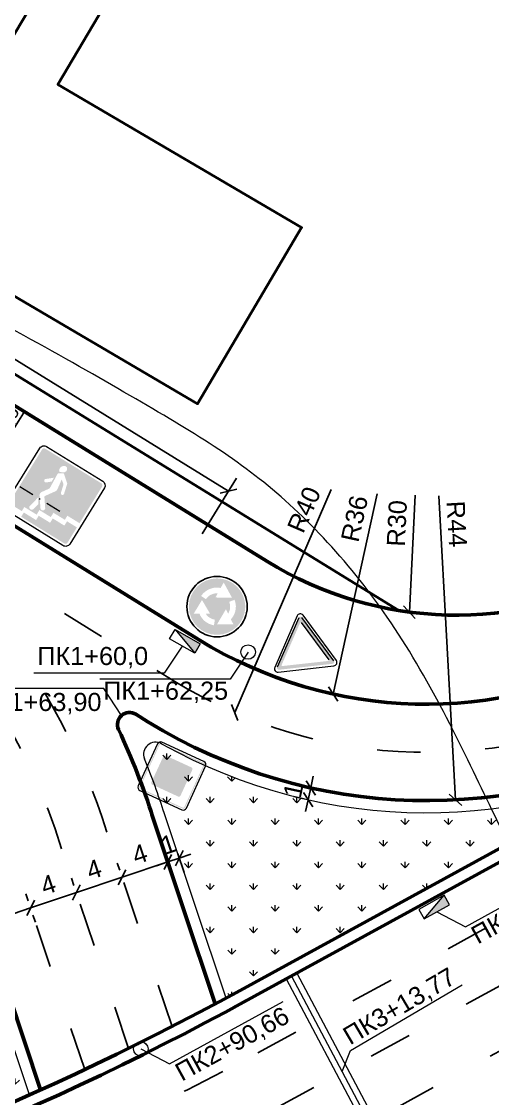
# Model space of a CAD drawing. Header units: millimetres. Extents: x -2123 to 33349, y -614 to 835.
# Drawn here: x 58 to 97.1, y 325.7 to 415 of the extents above; entities that cross this region are included whole.
import ezdxf

# ---------------------------------------------------------------- set-up
doc = ezdxf.new("R2010")
doc.units = ezdxf.units.MM
doc.linetypes.add('ACAD_ISO03W100', pattern=[30, 12, -18])
doc.linetypes.add('DASHDOT', pattern=[25.4, 12.7, -6.35, 0, -6.35])
doc.layers.get('0').update_dxf_attribs({"lineweight": 15})
for name, color, linetype, lineweight in [('1 Відмітки', 7, 'Continuous', 25), ('2 Позначення', 80, 'Continuous', 20), ('вертикалка', 6, 'Continuous', 15), ('Горизонталі', 7, 'Continuous', 18), ('Дор. Розм.', 7, 'Continuous', 50), ('Забудова', 40, 'Continuous', 40), ('поздовжній профіль', 250, 'Continuous', 15), ('Пішохідні переходи', 7, 'Continuous', 13), ('Текст', 7, 'Continuous', 15), ('Червоні лінії', 10, 'Continuous', 40)]:
    doc.layers.add(name, color=color, linetype=linetype, lineweight=lineweight)
for name, color, linetype in [('Дорожні знаки', 7, 'Continuous'), ('Осі', 164, 'Continuous'), ('Розмітка', 7, 'ACAD_ISO03W100')]:
    doc.layers.add(name, color=color, linetype=linetype)
doc.layers.add('Озелення', color=7, linetype='Continuous', lineweight=15, true_color=0x2bad00)
doc.styles.get("Standard").update_dxf_attribs({"font": 'arial.ttf'})
doc.dimstyles.new('ISO-25', dxfattribs={"dimtxt": 1.5, "dimasz": 1, "dimexe": 1.25, "dimexo": 0.625, "dimtad": 3, "dimtxsty": 'Standard', "dimblk": 'OBLIQUE', "dimcen": 2.5, "dimadec": 0, "dimazin": 0, "dimtfac": 1, "dimtmove": 1, "dimatfit": 3, "dimfxl": 1, "dimarcsym": 0})
doc.dimstyles.new('Переход', dxfattribs={"dimscale": 0.1, "dimtxt": 11, "dimasz": 4, "dimexe": 1.25, "dimexo": 0.625, "dimgap": 0.9, "dimtad": 1, "dimtxsty": 'Standard', "dimblk": 'ARCHTICK', "dimcen": 2.5, "dimadec": 0, "dimazin": 0, "dimtfac": 1, "dimtmove": 0, "dimatfit": 3, "dimldrblk": 'ARCHTICK', "dimfxl": 1, "dimarcsym": 0})

# ---------------------------------------------------------------- blocks, each defined once
blk = doc.blocks.new('_Oblique')
at = {"color": 0, "linetype": 'ByBlock', "lineweight": -2}
blk.add_line((-0.5, -0.5), (0.5, 0.5), dxfattribs=at)
blk = doc.blocks.new('*D230')
at = {"layer": 'Defpoints', "color": 0, "transparency": 16777216}
for p in [(91.649, 396.005), (90.162, 366.042)]:
    blk.add_point(p, dxfattribs=at)
at = {"layer": 'Текст', "color": 0, "lineweight": -2, "transparency": 16777216}
blk.add_line((90.643, 375.738), (90.162, 366.042), dxfattribs=at)
at = {"layer": 'Текст', "color": 0, "lineweight": -2, "transparency": 16777216, "rotation": 267.1581147984214}
blk.add_blockref('_Oblique', (90.162, 366.042), dxfattribs=at)
at = {"layer": 'Текст', "color": 0, "transparency": 16777216, "insert": (89.134, 373.396), "char_height": 1.5, "attachment_point": 5, "rotation": 87.15811}
blk.add_mtext('R30', dxfattribs=at)
blk = doc.blocks.new('*D231')
at = {"layer": 'Defpoints', "color": 0, "transparency": 16777216}
for p in [(91.57, 394.402), (83.847, 359.241)]:
    blk.add_point(p, dxfattribs=at)
at = {"layer": 'Текст', "color": 0, "lineweight": -2, "transparency": 16777216}
blk.add_line((87.493, 375.844), (83.847, 359.241), dxfattribs=at)
at = {"layer": 'Текст', "color": 0, "lineweight": -2, "transparency": 16777216, "rotation": 257.6119032809918}
blk.add_blockref('_Oblique', (83.847, 359.241), dxfattribs=at)
at = {"layer": 'Текст', "color": 0, "transparency": 16777216, "insert": (85.616, 373.782), "char_height": 1.5, "attachment_point": 5, "rotation": 77.6119}
blk.add_mtext('R36', dxfattribs=at)
blk = doc.blocks.new('*D232')
at = {"layer": 'Defpoints', "color": 0, "transparency": 16777216}
for p in [(91.637, 394.628), (75.672, 357.704)]:
    blk.add_point(p, dxfattribs=at)
at = {"layer": 'Текст', "color": 0, "lineweight": -2, "transparency": 16777216}
blk.add_line((83.667, 376.196), (75.672, 357.704), dxfattribs=at)
at = {"layer": 'Текст', "color": 0, "lineweight": -2, "transparency": 16777216, "rotation": 246.6173045301114}
blk.add_blockref('_Oblique', (75.672, 357.704), dxfattribs=at)
at = {"layer": 'Текст', "color": 0, "transparency": 16777216, "insert": (81.432, 374.532), "char_height": 1.5, "attachment_point": 5, "rotation": 66.6173}
blk.add_mtext('R40', dxfattribs=at)
blk = doc.blocks.new('*D233')
at = {"layer": 'Defpoints', "color": 0, "transparency": 16777216}
for p in [(91.57, 394.402), (93.977, 350.468)]:
    blk.add_point(p, dxfattribs=at)
at = {"layer": 'Текст', "color": 0, "lineweight": -2, "transparency": 16777216}
blk.add_line((92.596, 375.677), (93.977, 350.468), dxfattribs=at)
at = {"layer": 'Текст', "color": 0, "lineweight": -2, "transparency": 16777216, "rotation": 273.136298926417}
blk.add_blockref('_Oblique', (93.977, 350.468), dxfattribs=at)
at = {"layer": 'Текст', "color": 0, "transparency": 16777216, "insert": (94.101, 373.341), "char_height": 1.5, "attachment_point": 5, "rotation": 273.1363}
blk.add_mtext('R44', dxfattribs=at)
blk = doc.blocks.new('*D235')
at = {"layer": 'Defpoints', "color": 0, "transparency": 16777216}
for p in [(70.761, 346.572), (69.813, 346.254), (70.127, 345.316)]:
    blk.add_point(p, dxfattribs=at)
at = {"layer": 'Текст', "color": 0, "lineweight": -2, "transparency": 16777216}
for p, q in [((70.011, 345.662), (70.524, 344.131)), ((71.075, 345.633), (70.127, 345.316)), ((70.96, 345.979), (71.472, 344.448)), ((71.075, 345.633), (72.024, 345.951)), ((70.127, 345.316), (69.179, 344.999))]:
    blk.add_line(p, q, dxfattribs=at)
for p, rotation in [((70.127, 345.316), 18.5112099004826), ((71.075, 345.633), 198.5112099004826)]:
    blk.add_blockref('_Oblique', p, dxfattribs=dict(at, rotation=rotation))
at = {"layer": 'Текст', "color": 0, "transparency": 16777216, "insert": (70.164, 346.782), "char_height": 1.5, "attachment_point": 5, "rotation": 18.51121}
blk.add_mtext('1', dxfattribs=at)
blk = doc.blocks.new('*D236')
at = {"layer": 'Defpoints', "color": 0, "transparency": 16777216}
for p in [(70.127, 345.316), (66.334, 344.046), (66.334, 344.046)]:
    blk.add_point(p, dxfattribs=at)
at = {"layer": 'Текст', "color": 0, "lineweight": -2, "transparency": 16777216}
for p, q in [((69.929, 345.909), (69.73, 346.501)), ((66.136, 344.639), (65.938, 345.232)), ((70.127, 345.316), (66.334, 344.046))]:
    blk.add_line(p, q, dxfattribs=at)
for p, rotation in [((70.127, 345.316), 18.51026429674817), ((66.334, 344.046), 198.5102642967482)]:
    blk.add_blockref('_Oblique', p, dxfattribs=dict(at, rotation=rotation))
at = {"layer": 'Текст', "color": 0, "transparency": 16777216, "insert": (67.794, 345.985), "char_height": 1.5, "attachment_point": 5, "rotation": 18.51026}
blk.add_mtext('4', dxfattribs=at)
blk = doc.blocks.new('*D237')
at = {"layer": 'Defpoints', "color": 0, "transparency": 16777216}
for p in [(66.334, 344.046), (62.539, 342.775), (62.539, 342.775)]:
    blk.add_point(p, dxfattribs=at)
at = {"layer": 'Текст', "color": 0, "lineweight": -2, "transparency": 16777216}
for p, q in [((66.136, 344.639), (65.937, 345.232)), ((62.341, 343.368), (62.142, 343.961)), ((66.334, 344.046), (62.539, 342.775))]:
    blk.add_line(p, q, dxfattribs=at)
for p, rotation in [((66.334, 344.046), 18.51559651975562), ((62.539, 342.775), 198.5155965197556)]:
    blk.add_blockref('_Oblique', p, dxfattribs=dict(at, rotation=rotation))
at = {"layer": 'Текст', "color": 0, "transparency": 16777216, "insert": (64, 344.715), "char_height": 1.5, "attachment_point": 5, "rotation": 18.5156}
blk.add_mtext('4', dxfattribs=at)
blk = doc.blocks.new('*D238')
at = {"layer": 'Defpoints', "color": 0, "transparency": 16777216}
for p in [(62.539, 342.775), (58.744, 341.504), (58.744, 341.504)]:
    blk.add_point(p, dxfattribs=at)
at = {"layer": 'Текст', "color": 0, "lineweight": -2, "transparency": 16777216}
for p, q in [((62.341, 343.368), (62.142, 343.961)), ((58.545, 342.096), (58.347, 342.689)), ((62.539, 342.775), (58.744, 341.504))]:
    blk.add_line(p, q, dxfattribs=at)
for p, rotation in [((62.539, 342.775), 18.52208543503976), ((58.744, 341.504), 198.5220854350397)]:
    blk.add_blockref('_Oblique', p, dxfattribs=dict(at, rotation=rotation))
at = {"layer": 'Текст', "color": 0, "transparency": 16777216, "insert": (60.205, 343.443), "char_height": 1.5, "attachment_point": 5, "rotation": 18.52209}
blk.add_mtext('4', dxfattribs=at)
blk = doc.blocks.new('*D239')
at = {"layer": 'Defpoints', "color": 0, "transparency": 16777216}
for p in [(58.744, 341.504), (54.948, 340.231), (54.948, 340.231)]:
    blk.add_point(p, dxfattribs=at)
at = {"layer": 'Текст', "color": 0, "lineweight": -2, "transparency": 16777216}
for p, q in [((58.744, 341.503), (54.948, 340.231)), ((58.942, 340.911), (59.141, 340.318)), ((55.146, 339.639), (55.345, 339.046))]:
    blk.add_line(p, q, dxfattribs=at)
for p, rotation in [((58.744, 341.503), 18.52983515796667), ((54.948, 340.231), 198.5298351579667)]:
    blk.add_blockref('_Oblique', p, dxfattribs=dict(at, rotation=rotation))
at = {"layer": 'Текст', "color": 0, "transparency": 16777216, "insert": (56.409, 342.171), "char_height": 1.5, "attachment_point": 5, "rotation": 18.52984}
blk.add_mtext('4', dxfattribs=at)
blk = doc.blocks.new('*D264')
at = {"layer": 'Defpoints', "color": 0, "transparency": 16777216}
for p in [(21.018, 409.458), (18.506, 405.385), (72.658, 371.993)]:
    blk.add_point(p, dxfattribs=at)
at = {"layer": 'Текст', "color": 0, "lineweight": -2, "transparency": 16777216}
for p, q in [((18.834, 405.917), (21.674, 410.522)), ((75.17, 376.067), (21.018, 409.458)), ((72.986, 372.525), (75.826, 377.13))]:
    blk.add_line(p, q, dxfattribs=at)
for p, rotation in [((21.018, 409.458), 148.3408119336307), ((75.17, 376.067), 328.3408119336307)]:
    blk.add_blockref('_Oblique', p, dxfattribs=dict(at, rotation=rotation))
at = {"layer": 'Текст', "color": 0, "transparency": 16777216, "insert": (41.93, 398.356), "char_height": 1.5, "attachment_point": 5, "rotation": 328.34081}
blk.add_mtext('63,62', dxfattribs=at)
blk = doc.blocks.new('4-3')
h = blk.add_hatch(color=5)
h.paths.add_polyline_path([(0.23, 0, 1), (6.77, 0, 1)])
h.paths.add_polyline_path([(2.02, 1.63), (2.14, 1.73), (2.25, 1.81), (2.38, 1.89), (2.55, 1.98), (2.69, 2.04), (2.81, 2.08), (2.92, 2.12), (3.06, 2.15), (3.14, 2.16), (3.25, 1.51), (3.13, 1.49), (2.96, 1.44), (2.82, 1.38), (2.69, 1.31), (2.6, 1.25), (2.51, 1.19), (2.4, 1.08), (2.3, 0.98), (2.22, 0.87), (2.18, 0.81), (2.68, 0.81), (1.75, -0.77), (0.79, 0.82), (1.48, 0.8), (1.52, 0.97), (1.59, 1.1), (1.68, 1.24), (1.8, 1.4), (1.92, 1.53)], flags=16)
h.paths.add_polyline_path([(3.49, 2.06), (5.4, 2.06), (5.1, 1.47), (5.2, 1.35), (5.32, 1.19), (5.44, 0.99), (5.55, 0.74), (5.61, 0.53), (5.65, 0.32), (5.67, 0.16), (5.68, -0.06), (5.65, -0.3), (5.6, -0.57), (5.54, -0.76), (5.52, -0.79), (4.91, -0.56), (4.96, -0.4), (5, -0.24), (5.01, -0.08), (5.01, 0.02), (5.01, 0.14), (4.99, 0.28), (4.97, 0.38), (4.91, 0.54), (4.86, 0.66), (4.82, 0.75), (4.78, 0.81), (4.53, 0.3)], flags=16)
h.paths.add_polyline_path([(2.21, -0.86), (2.31, -1), (2.49, -1.19), (2.68, -1.32), (2.95, -1.45), (3.21, -1.52), (3.34, -1.54), (3.56, -1.54), (3.57, -1.52), (3.31, -1.06), (5.23, -1.03), (4.27, -2.79), (3.91, -2.16), (3.74, -2.19), (3.37, -2.2), (3.11, -2.18), (2.75, -2.08), (2.54, -1.99), (2.3, -1.86), (2.1, -1.71), (1.89, -1.54), (1.77, -1.39), (1.65, -1.24)], flags=16)
at = {"color": 5}
blk.add_circle((3.5, 0), 3.5, dxfattribs=at)
blk = doc.blocks.new('*D304')
at = {"layer": 'Defpoints', "color": 0, "transparency": 16777216}
for p in [(82.249, 351.401), (81.769, 350.482), (82.037, 350.424)]:
    blk.add_point(p, dxfattribs=at)
at = {"layer": 'Текст', "color": 0, "lineweight": -2, "transparency": 16777216}
for p, q in [((81.981, 351.459), (82.192, 352.436)), ((81.638, 351.533), (80.759, 351.724)), ((81.981, 351.459), (81.769, 350.482)), ((81.426, 350.556), (80.547, 350.747)), ((81.769, 350.482), (81.557, 349.505))]:
    blk.add_line(p, q, dxfattribs=at)
for p, rotation in [((81.981, 351.459), 257.7698480578967), ((81.769, 350.482), 77.76984805789668)]:
    blk.add_blockref('_Oblique', p, dxfattribs=dict(at, rotation=rotation))
at = {"layer": 'Текст', "color": 0, "transparency": 16777216, "insert": (80.528, 351.262), "char_height": 1.5, "attachment_point": 5, "rotation": 77.76985}
blk.add_mtext('1', dxfattribs=at)
blk = doc.blocks.new('столб')
at = {"layer": 'поздовжній профіль', "color": 160}
for points in [[(-500, 0, 0, 0, 0), (-1000, 0, 350, 0, 0), (-1700, 0, 0, 0, 0)], [(500, 0, 0, 0, 0), (1000, 0, 350, 0, 0), (1700, 0, 0, 0, 0)]]:
    blk.add_lwpolyline(points, format="xyseb", dxfattribs=at)
blk.add_circle((0, 0), 500, dxfattribs=at)
blk = doc.blocks.new('2-4')
h = blk.add_hatch(color=1)
edge = h.paths.add_edge_path(flags=16)
edge.add_line((-3.24, 6.63), (-0.09, 1.18))
edge.add_arc((0, 1.23), 0.1, 210, 330)
edge.add_line((0.09, 1.18), (3.24, 6.63))
edge.add_arc((3.15, 6.68), 0.1, 330, 450)
edge.add_line((3.15, 6.78), (-3.15, 6.78))
edge.add_arc((-3.15, 6.68), 0.1, 450, 570)
edge = h.paths.add_edge_path()
edge.add_arc((0, 0.64), 0.25, 210, 330)
edge.add_line((0.22, 0.51), (3.88, 6.85))
edge.add_arc((3.66, 6.98), 0.25, 330, 450)
edge.add_line((3.66, 7.23), (-3.66, 7.23))
edge.add_arc((-3.66, 6.98), 0.25, 450, 570)
edge.add_line((-3.88, 6.85), (-0.22, 0.51))
at = {"color": 1}
for p, q in [((3.81, 7.53), (-3.81, 7.53)), ((-4.21, 6.84), (-0.4, 0.23)), ((-3.88, 6.85), (-0.22, 0.51)), ((-3.24, 6.63), (-0.09, 1.18)), ((0.22, 0.51), (3.88, 6.85)), ((0.4, 0.23), (4.21, 6.84))]:
    blk.add_line(p, q, dxfattribs=at)
for centre, start, end in [((-3.81, 7.07), 90, 210), ((3.81, 7.07), 330, 90), ((0, 0.46), 210, 330)]:
    blk.add_arc(centre, 0.461, start, end, dxfattribs=at)
blk = doc.blocks.new('sdfahgas')
h = blk.add_hatch(color=7)
edge = h.paths.add_edge_path(flags=16)
edge.add_line((6.61, 6.61), (0.16, 13.06))
edge.add_arc((0, 12.9), 0.223, 45, 135)
edge.add_line((-0.16, 13.06), (-6.61, 6.61))
edge.add_arc((-6.45, 6.45), 0.223, 135, 225)
edge.add_line((-6.61, 6.29), (-0.16, -0.16))
edge.add_arc((0, 0), 0.223, 225, 315)
edge.add_line((0.16, -0.16), (6.61, 6.29))
edge.add_arc((6.45, 6.45), 0.223, -45, 45)
edge = h.paths.add_edge_path()
edge.add_line((-0.28, 13.18), (-6.73, 6.73))
edge.add_arc((-6.45, 6.45), 0.393, 135, 225)
edge.add_line((-6.73, 6.17), (-0.28, -0.28))
edge.add_arc((0, 0), 0.393, 225, 315)
edge.add_line((0.28, -0.28), (6.73, 6.17))
edge.add_arc((6.45, 6.45), 0.393, -45, 45)
edge.add_line((6.73, 6.73), (0.28, 13.18))
edge.add_arc((0, 12.9), 0.393, 45, 135)
h = blk.add_hatch(color=7)
edge = h.paths.add_edge_path(flags=16)
edge.add_line((-0.15, 10.54), (-4.09, 6.6))
edge.add_arc((-3.94, 6.45), 0.217, 135, 225)
edge.add_line((-4.09, 6.3), (-0.15, 2.36))
edge.add_arc((0, 2.51), 0.217, 225, 315)
edge.add_line((0.15, 2.36), (4.09, 6.3))
edge.add_arc((3.94, 6.45), 0.217, -45, 45)
edge.add_line((4.09, 6.6), (0.15, 10.54))
edge.add_arc((0, 10.39), 0.217, 45, 135)
edge = h.paths.add_edge_path()
edge.add_arc((-3.94, 6.45), 0.375, 135, 225)
edge.add_line((-4.2, 6.19), (-0.27, 2.25))
edge.add_arc((0, 2.51), 0.375, 225, 315)
edge.add_line((0.27, 2.25), (4.2, 6.19))
edge.add_arc((3.94, 6.45), 0.375, -45, 45)
edge.add_line((4.2, 6.72), (0.27, 10.65))
edge.add_arc((0, 10.39), 0.375, 45, 135)
edge.add_line((-0.26, 10.65), (-4.2, 6.72))
blk.add_hatch(color=2).paths.add_polyline_path([(-4.11, 6.68), (-0.19, 10.6), (-0.04, 10.64), (0.11, 10.6), (0.19, 10.52), (4.07, 6.63), (4.14, 6.49), (4.12, 6.35), (4.05, 6.25), (0.13, 2.33), (0.04, 2.27), (-0.09, 2.27), (-0.2, 2.36), (-4.15, 6.31), (-4.19, 6.43), (-4.17, 6.57)])
at = {"color": 7}
for p, q in [((-0.48, 13.38), (-6.93, 6.93)), ((6.93, 6.93), (0.48, 13.38)), ((-6.93, 5.97), (-0.48, -0.48)), ((0.48, -0.48), (6.93, 5.97))]:
    blk.add_line(p, q, dxfattribs=at)
for centre, start, end in [((0, 12.9), 45, 135), ((-6.45, 6.45), 135, 225), ((6.45, 6.45), 315, 45), ((0, 0), 225, 315)]:
    blk.add_arc(centre, 0.675, start, end, dxfattribs=at)
blk = doc.blocks.new('_ArchTick')
at = {"color": 0, "linetype": 'ByBlock', "const_width": 0.15}
blk.add_lwpolyline([(-0.5, -0.5), (0.5, 0.5)], dxfattribs=at)
blk = doc.blocks.new('*D675')
at = {"layer": 'Defpoints', "color": 0, "transparency": 16777216}
for p in [(56.383, 379.684), (57.052, 379.859), (56.789, 379.433)]:
    blk.add_point(p, dxfattribs=at)
at = {"layer": 'Пішохідні переходи', "color": 0, "lineweight": -2, "transparency": 16777216}
for p, q in [((56.646, 380.11), (58.145, 382.534)), ((56.736, 379.466), (56.277, 379.75)), ((56.383, 379.684), (56.646, 380.11)), ((56.998, 379.892), (56.54, 380.175))]:
    blk.add_line(p, q, dxfattribs=at)
at = {"layer": 'Пішохідні переходи', "color": 0, "lineweight": -2, "transparency": 16777216, "xscale": 0.4, "yscale": 0.4, "zscale": 0.4}
for p, rotation in [((56.646, 380.11), 58.28056443017088), ((56.383, 379.684), 238.2805644301709)]:
    blk.add_blockref('_ArchTick', p, dxfattribs=dict(at, rotation=rotation))
at = {"layer": 'Пішохідні переходи', "color": 0, "transparency": 16777216, "insert": (56.93, 381.997), "char_height": 1.1, "attachment_point": 5, "rotation": 58.28056}
blk.add_mtext('0,5', dxfattribs=at)
blk = doc.blocks.new('5-17-1')
h = blk.add_hatch(color=5)
h.paths.add_polyline_path([(6.742, 3.041, 0.414214), (6.531, 3.252), (0.45, 3.252, 0.414214), (0.239, 3.041), (0.239, -0.931), (1.554, -0.931), (1.554, -1.375), (2.787, -1.375), (2.787, -1.842), (4.019, -1.842), (4.019, -2.334), (5.351, -2.334), (5.351, -2.777), (6.742, -2.777)])
h.paths.add_polyline_path([(4.433, 2.357), (4.396, 2.225), (4.345, 2.16), (4.264, 2.138), (4.116, 2.195), (3.933, 2.276), (3.869, 2.342), (3.804, 2.488), (3.796, 2.59), (3.796, 2.656), (3.848, 2.751), (3.891, 2.81), (3.994, 2.853), (4.104, 2.861), (4.228, 2.817), (4.382, 2.663), (4.425, 2.539)], flags=16)
h.paths.add_polyline_path([(4.34, 1.911), (4.348, 1.865), (4.268, 0.457, 0.163851), (4.319, 0.272), (4.714, -0.315, -0.317132), (4.706, -0.719), (4.029, -1.643, -0.900401), (3.638, -1.441), (4.259, -0.578, 0.312757), (4.26, -0.464), (3.66, 0.427, -0.184538), (3.612, 0.636), (3.75, 1.635), (3.409, 1.37), (3.375, 1.326), (3.358, 1.293), (3.164, 0.533), (3.134, 0.486), (3.073, 0.447), (3.025, 0.441), (2.96, 0.45), (2.908, 0.485), (2.881, 0.524), (2.867, 0.561), (2.872, 0.63), (3.113, 1.573), (3.824, 2.173), (3.864, 2.189), (3.901, 2.192), (3.948, 2.176), (4.307, 1.948)], flags=16)
h.paths.add_polyline_path([(5.071, 0.862), (5.095, 0.777), (5.074, 0.697), (5.013, 0.634), (4.932, 0.608), (4.846, 0.632), (4.435, 0.989), (4.455, 1.391)], flags=16)
h.paths.add_polyline_path([(4.726, -0.918), (4.98, -1.996, -0.855356), (4.551, -2.074), (4.384, -1.421)], flags=16)
h.paths.add_polyline_path([(5.129, -2.788), (3.798, -2.788), (3.798, -2.321), (2.565, -2.321), (2.565, -1.853), (1.308, -1.853), (1.308, -1.388), (0.239, -1.388), (0.239, -3.041, 0.414214), (0.45, -3.252), (5.12, -3.252)])
at = {"color": 5}
for p, q in [((0, 3.041), (0, -3.041)), ((6.531, 3.491), (0.45, 3.491)), ((6.981, -3.041), (6.981, 3.041)), ((0.45, -3.491), (6.531, -3.491))]:
    blk.add_line(p, q, dxfattribs=at)
for centre, start, end in [((0.45, 3.041), 90, 180), ((6.531, 3.041), 0, 90), ((0.45, -3.041), 180, 270), ((6.531, -3.041), 270, 0)]:
    blk.add_arc(centre, 0.45, start, end, dxfattribs=at)

msp = doc.modelspace()

# ---------------------------------------------------------------- hatches: boundary and pattern name
at = {"layer": 'вертикалка'}
h = msp.add_hatch(color=0, dxfattribs=at)
h.dxf.hatch_style = 1
h.paths.add_polyline_path([(70.728, 364.601), (72.805, 363.398), (72.354, 362.619)])
h = msp.add_hatch(color=0, dxfattribs=at)
h.dxf.hatch_style = 1
h.paths.add_polyline_path([(91.394, 340.602), (93.488, 341.774), (93.049, 342.559)])
at = {"layer": 'Озелення'}
h = msp.add_hatch(dxfattribs=at)
h.set_pattern_fill('GRASS', color=0, scale=0.1)
edge = h.paths.add_edge_path()
edge.add_arc((11.699, 330.868), 10, 22.08656, 108.49686)
edge.add_line((8.526, 340.351), (-1.943, 371.646))
edge.add_arc((11.699, 330.868), 43, 16.90285, 108.49686, ccw=False)
edge.add_line((52.841, 343.37), (58.661, 326.006))
edge.add_arc((-38.02, 541.368), 236.068, 286.15728, 294.17649, ccw=False)
edge.add_line((27.672, 314.624), (20.965, 334.628))
h = msp.add_hatch(dxfattribs=at)
h.set_pattern_fill('GRASS', color=0, scale=0.1)
h.paths.add_polyline_path([(113.159, 354.919, -0.221127), (75.292, 352.45), (69.799, 349.446), (74.958, 334.036, 0.001362), (76.13, 334.672)])
h.paths.add_polyline_path([(75.292, 352.45, -0.034946), (69.608, 355.126, 0.709162), (68.193, 353.876, -0.019315), (69.801, 349.447)])

# ---------------------------------------------------------------- linework, layer by layer
at = {"color": 0}
for p, q in [((80.382, 335.858), (88.794, 320.012)), ((80.824, 336.092), (89.233, 320.252)), ((79.943, 335.618), (88.355, 319.772))]:
    msp.add_line(p, q, dxfattribs=at)
at = {"layer": '2 Позначення', "color": 0}
for points in [[(71.315, 363.221), (69.836, 360.976), (59.026, 360.977)], [(76.786, 362.724), (75.306, 360.479), (64.496, 360.48)], [(66.287, 357.461), (64.807, 359.706), (53.934, 359.705)], [(92.436, 341.191), (94.815, 339.938), (104.241, 345.131)], [(84.582, 327.948), (85.28, 329.677), (94.55, 335.142)], [(67.885, 329.821), (70.264, 328.569), (79.69, 333.761)]]:
    msp.add_lwpolyline(points, dxfattribs=at)
at = {"layer": 'вертикалка', "color": 0}
for p, q in [((70.728, 364.601), (72.354, 362.619)), ((91.394, 340.602), (93.049, 342.559))]:
    msp.add_line(p, q, dxfattribs=at)
for points in [[(72.805, 363.398), (72.354, 362.619), (70.277, 363.822), (70.728, 364.601)], [(93.488, 341.774), (93.049, 342.559), (90.954, 341.388), (91.394, 340.602)]]:
    msp.add_lwpolyline(points, close=True, dxfattribs=at)
at = {"layer": 'Горизонталі', "color": 0}
for points, knots in [([(95.551, 508.478), (89.987, 512.71), (75.298, 514.216), (55.304, 512.427), (35.449, 505.796), (33.26, 504.939), (10.751, 503.138), (-7.481, 503.138), (-24.363, 499.987), (-38.768, 488.733), (-45.746, 473.877), (-59.927, 426.383), (-68.541, 408.671), (-83.786, 382.266), (-90.764, 364.034), (-94.815, 342.2), (-104.719, 328.245), (-125.815, 319.746), (-140.173, 315.899), (-156.203, 306.635), (-159.418, 305.131, 249), (-163.756, 294.691, 249), (-155.376, 281.808, 249), (-156.598, 270.039, 249), (-166.602, 256.596, 249), (-201.328, 236.547, 249)], [3.25659, 3.25659, 3.25659, 3.25659, 4, 5, 6, 7, 8, 9, 10, 11, 12, 13, 14, 15, 16, 17, 18, 19, 20, 20, 20, 21, 22, 23, 24, 24, 24, 24]), ([(-155.213, 226.947), (-137.228, 237.331), (-120.488, 246.996), (-110.484, 260.439), (-109.262, 272.207), (-112.107, 282.824), (-112.107, 295.879), (-102.203, 308.934), (-84.196, 323.565), (-75.794, 338.118), (-70.668, 357.245), (-61.237, 378.711), (-49.314, 399.363), (-41.854, 406.822), (-33.776, 417.651), (-27.474, 434.533), (-18.02, 443.987), (5.501, 457.567), (21.148, 461.759), (35.763, 476.374), (51.607, 483.039), (65.3, 483.039), (74.116, 483.039), (81.63, 470.024), (90.998, 449.651), (102.815, 432.019), (115.945, 425.829), (128.211, 429.116), (139.392, 429.116), (143.626, 418.53), (143.626, 402.399), (139.499, 382.891), (134.997, 357.193), (131.621, 333.934), (122.898, 313.97), (116.083, 301.893), (113.274, 295.351)], [0, 0, 0, 0, 1, 2, 3, 4, 5, 6, 7, 8, 9, 10, 11, 12, 13, 14, 15, 16, 17, 18, 19, 20, 21, 22, 23, 24, 25, 26, 27, 28, 29, 30, 31, 32, 33, 33.826839, 33.826839, 33.826839, 33.826839]), ([(81.201, 219.063), (79.484, 220.657), (75.535, 225.386), (71.597, 235.271), (71.597, 249.901), (82.102, 264.532), (84.519, 273.555), (84.519, 290.98), (89.152, 308.271), (98.752, 324.898), (102.562, 339.119), (98.483, 346.184), (90.355, 364.134), (79.288, 376.889), (67.442, 383.728), (46.79, 395.651), (27.893, 398.835), (14.401, 395.22), (5.759, 388.893), (-2.4, 380.734), (-21.064, 373.7), (-35.882, 368.26), (-45.261, 358.882), (-49.387, 349.503), (-55.577, 332.996), (-65.604, 315.63), (-80.137, 301.097), (-87.077, 294.157), (-88.778, 290.417), (-87.652, 282.164), (-84.276, 278.6), (-79.739, 270.742), (-76.972, 260.416), (-79.024, 247.463), (-81.316, 238.909), (-84.651, 233.583), (-92.547, 229.024), (-101.908, 229.024), (-114.475, 229.024), (-126.292, 229.024), (-133.42, 229.024), (-143.549, 229.024), (-148.622, 228.28)], [3.429277, 3.429277, 3.429277, 3.429277, 4, 5, 6, 7, 8, 9, 10, 11, 12, 13, 14, 15, 16, 17, 18, 19, 20, 21, 22, 23, 24, 25, 26, 27, 28, 29, 30, 31, 32, 33, 34, 35, 36, 37, 38, 39, 40, 41, 42, 43, 43, 43, 43])]:
    msp.add_open_spline(points, degree=3, knots=knots, dxfattribs=at)
at = {"layer": 'Дор. Розм.', "color": 0}
for p, q in [((11.947, 411.188), (78.35, 370.247)), ((10.036, 402.38), (72.676, 363.759)), ((76.13, 334.672), (186.872, 395.225)), ((75.545, 333.213), (187.351, 394.348)), ((67.477, 357.566), (68.477, 356.949)), ((74.065, 333.556), (68.813, 349.241)), ((59.578, 326.418), (53.794, 343.674))]:
    msp.add_line(p, q, dxfattribs=at)
at = {"layer": 'Дор. Розм.', "color": 0, "lineweight": 20}
for p, q in [((74.958, 334.036), (69.761, 349.559)), ((58.63, 326.1), (52.846, 343.357))]:
    msp.add_line(p, q, dxfattribs=at)
at = {"layer": 'Дор. Розм.', "color": 0}
for centre, radius, start, end in [((94.094, 395.783), 30, 238.34354, 298.6695), ((91.57, 394.402), 36, 238.34354, 298.6695), ((66.952, 356.715), 1, 58.34354, 205.06981), ((11.699, 330.868), 60, 17.60124, 25.06981), ((91.57, 394.402), 44, 238.34354, 298.6695), ((-41.29, 549.417), 244.75, 270, 298.6695), ((-41.29, 549.417), 245.75, 270, 298.6695)]:
    msp.add_arc(centre, radius, start, end, dxfattribs=at)
at = {"layer": 'Дор. Розм.', "color": 0, "lineweight": 20}
for centre, radius, start, end in [((69.12, 354.253), 1, 60.78782, 202.15905), ((91.57, 394.402), 45, 240.78782, 298.6695), ((11.699, 330.868), 61, 17.60124, 22.15905)]:
    msp.add_arc(centre, radius, start, end, dxfattribs=at)
at = {"layer": 'Забудова', "color": 0}
msp.add_lwpolyline([(29.551, 408.596), (72.59, 383.318), (81.228, 397.918), (61.013, 409.791), (71.849, 428.108), (46.692, 442.883), (39.971, 431.523), (60.624, 419.393), (56.508, 412.437), (38.189, 423.196)], close=True, dxfattribs=at)
at = {"layer": 'Осі', "color": 0, "linetype": 'ACAD_ISO03W100', "ltscale": 0.3}
msp.add_line((23.809, 294.667), (234.949, 410.116), dxfattribs=at)
at = {"layer": 'Пішохідні переходи', "color": 0, "linetype": 'DASHDOT', "ltscale": 0.1}
msp.add_line((61.168, 374.376), (18.634, 400.667), dxfattribs=at)
at = {"layer": 'Розмітка', "color": 0, "ltscale": 0.3}
for p, q in [((77.584, 329.484), (232.67, 414.284)), ((81.077, 320.566), (237.228, 405.948)), ((7.937, 398.976), (70.577, 360.354)), ((70.476, 331.676), (65.077, 347.802)), ((66.865, 329.86), (61.319, 346.418)), ((63.232, 328.107), (57.558, 345.042))]:
    msp.add_line(p, q, dxfattribs=at)
for centre, radius, start, end in [((11.699, 330.868), 52, 17.40034, 198.51424), ((11.699, 330.868), 56, 17.60124, 58.5609), ((91.637, 394.628), 40.228, 238.43085, 298.43122), ((-41.29, 549.417), 250, 270, 298.6695)]:
    msp.add_arc(centre, radius, start, end, dxfattribs=at)
at = {"layer": 'Червоні лінії', "color": 0}
msp.add_line((7.808, 416.256), (89.28, 366.172), dxfattribs=at)

# ---------------------------------------------------------------- block references
at = {"color": 0, "linetype": 'Continuous'}
for name, p, xscale, yscale, zscale, rotation in [('5-17-1', (63.425, 374.007), -0.9, 0.9, 0.9, 328.3145940315556), ('2-4', (81.084, 365.894), 0.6112259999991887, 0.6112259999991887, 0.6112259999991887, 186.3742801274446)]:
    msp.add_blockref(name, p, dxfattribs=dict(at, xscale=xscale, yscale=yscale, zscale=zscale, rotation=rotation))
at = {"color": 0}
for name, p, xscale, yscale, zscale, rotation in [('столб', (76.786, 362.724), 0.001200000000244471, 0.001200000000244471, 0.001200000000244471, 153.4005172523977), ('sdfahgas', (71.407, 349.903), 0.42, 0.42, 0.42, 20.34961501258341), ('столб', (67.89, 329.818), 0.001200000000244471, 0.001200000000244471, 0.001200000000244471, 205.7932533939841)]:
    msp.add_blockref(name, p, dxfattribs=dict(at, xscale=xscale, yscale=yscale, zscale=zscale, rotation=rotation))
at = {"layer": 'Дорожні знаки', "color": 0, "linetype": 'Continuous', "xscale": -0.7155104595155694, "yscale": 0.7155104595155694, "zscale": 0.7155104595155694, "rotation": 180}
msp.add_blockref('4-3', (71.708, 366.49), dxfattribs=at)

# ---------------------------------------------------------------- texts
at = {"layer": '1 Відмітки', "color": 0, "char_height": 1.5}
for s, insert, attachment_point, rotation in [('ПК1+60,0', (59.302, 361.369), 7, 359.99588), ('ПК1+62,25', (64.772, 358.494), 7, 359.99588), ('ПК1+63,90', (54.268, 359.335), 1, 0.00412), ('ПК3+21,60', (105.04, 343.218), 9, 28.8488), ('ПК3+13,77', (93.403, 336.649), 3, 30.51892), ('ПК2+90,66', (80.489, 331.848), 9, 28.8488)]:
    msp.add_mtext_dynamic_manual_height_columns(s, width=7.02543, gutter_width=12.5, heights=[0], dxfattribs=dict(at, insert=insert, attachment_point=attachment_point, rotation=rotation))

# ---------------------------------------------------------------- dimensions: what is measured, and where the dimension line sits
at = {"layer": 'Пішохідні переходи', "color": 0}
dim = msp.add_linear_dim(base=(56.383, 379.684), p1=(57.052, 379.859), p2=(56.789, 379.433), angle=238.28056, dimstyle='Переход', dxfattribs=at)
dim.commit()
dim.dimension.update_dxf_attribs({"geometry": '*D675', "text_midpoint": (57.569, 381.602), "dimtype": 161})
at = {"layer": 'Текст', "color": 0}
for base, p1, p2, angle, picture, middle in [((21.018, 409.458), (72.658, 371.993), (18.506, 405.385), 148.34081, '*D264', (41.129, 397.057)), ((81.769, 350.482), (82.249, 351.401), (82.037, 350.424), 257.76985, '*D304', (81.875, 350.97)), ((70.127, 345.316), (70.761, 346.572), (69.813, 346.254), 198.51121, '*D235', (70.601, 345.475))]:
    dim = msp.add_linear_dim(base=base, p1=p1, p2=p2, angle=angle, dimstyle='ISO-25', dxfattribs=at)
    dim.commit()
    dim.dimension.update_dxf_attribs({"geometry": picture, "text_midpoint": middle, "dimtype": 161})
for center, mpoint, picture, middle in [((91.649, 396.005), (90.162, 366.042), '*D230', (90.523, 373.327)), ((91.57, 394.402), (83.847, 359.241), '*D231', (86.975, 373.484)), ((91.57, 394.402), (93.977, 350.468), '*D233', (92.728, 373.266))]:
    dim = msp.add_radius_dim(center=center, mpoint=mpoint, dimstyle='ISO-25', dxfattribs=at)
    dim.commit()
    dim.dimension.update_dxf_attribs({"geometry": picture, "text_midpoint": middle, "dimtype": 164})
dim = msp.add_radius_dim(center=(91.637, 394.628), mpoint=(75.672, 357.704), text='R40', dimstyle='ISO-25', dxfattribs=at)
dim.commit()
dim.dimension.update_dxf_attribs({"geometry": '*D232', "text_midpoint": (82.709, 373.98), "dimtype": 164})
for p1, p2, distance, picture, middle in [((70.127, 345.316), (66.334, 344.046), 0, '*D236', (67.794, 345.985)), ((66.334, 344.046), (62.539, 342.775), 0, '*D237', (64, 344.715)), ((62.539, 342.775), (58.744, 341.504), 0, '*D238', (60.205, 343.443)), ((58.744, 341.504), (54.948, 340.231), 0.001, '*D239', (56.409, 342.171))]:
    dim = msp.add_aligned_dim(p1=p1, p2=p2, distance=distance, dimstyle='ISO-25', dxfattribs=at)
    dim.commit()
    dim.dimension.update_dxf_attribs({"geometry": picture, "text_midpoint": middle})

doc.saveas('drawing.dxf')
